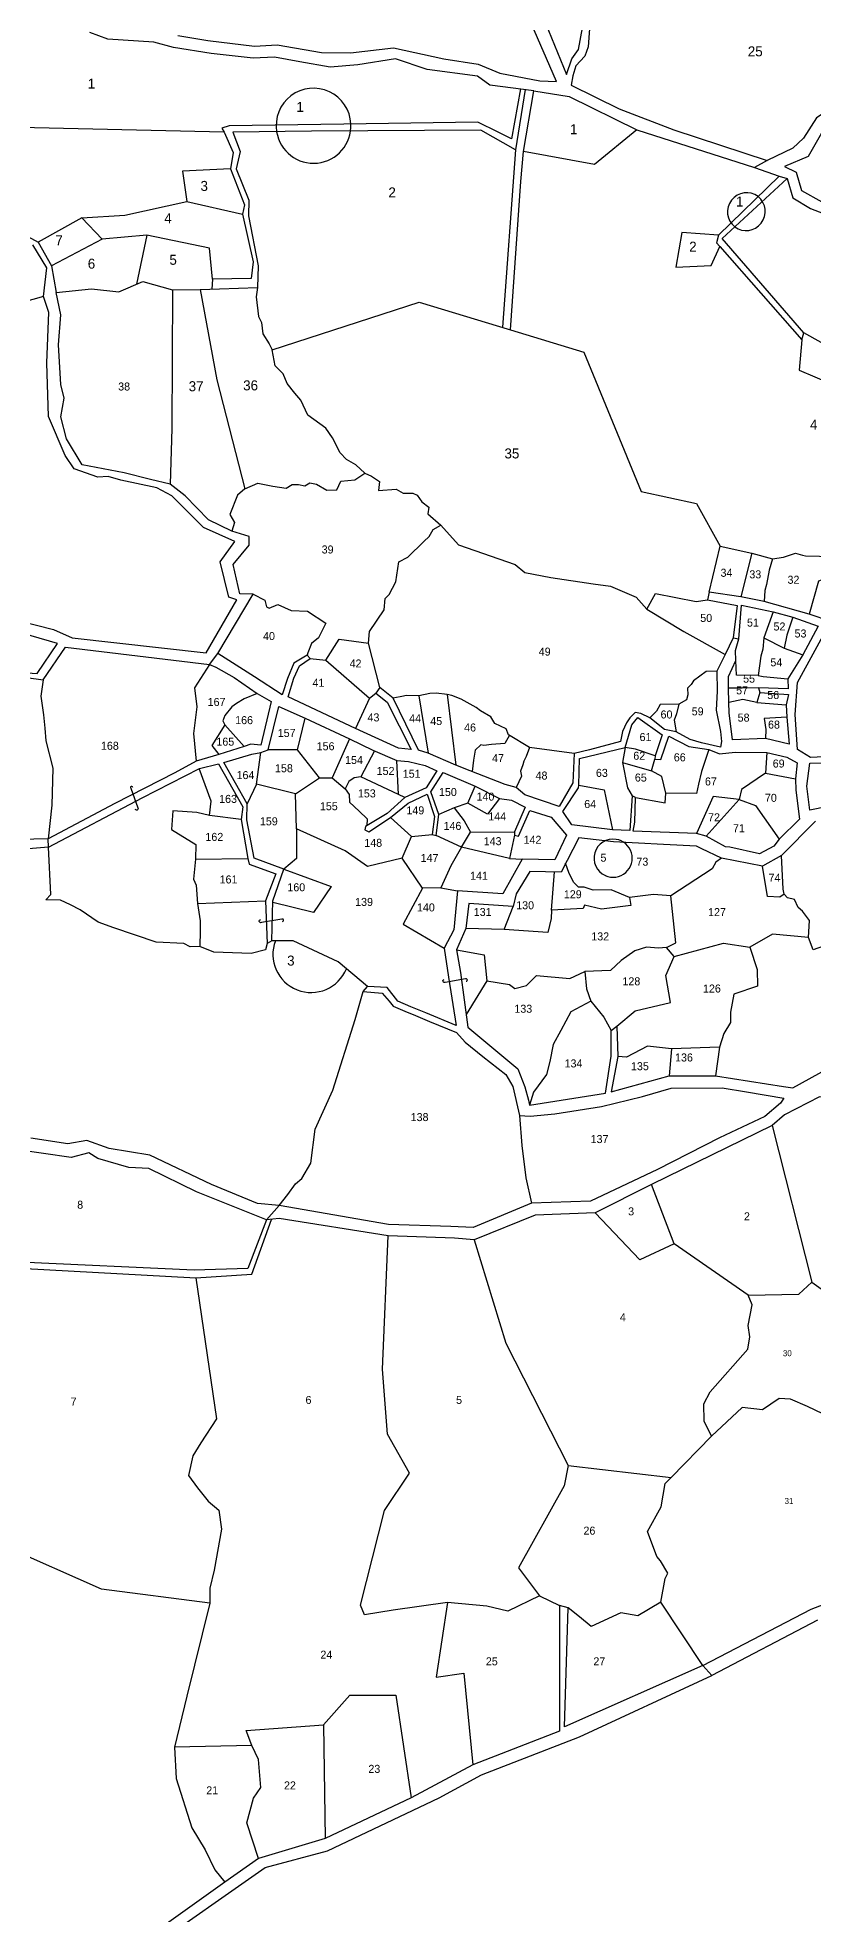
# Model space of a CAD drawing. Extents: x 149058 to 155632, y 177514 to 180719.
# Drawn here: x 152835 to 153223, y 178077 to 179015 of the extents above; entities that cross this region are included whole.
import ezdxf

# ---------------------------------------------------------------- set-up
doc = ezdxf.new("R2010")
doc.units = 0
doc.header["$MEASUREMENT"] = 0
for name, color, linetype in [('BORDER-B', 3, 'CONTINUOUS'), ('LINK', 4, 'CONTINUOUS'), ('NO', 1, 'CONTINUOUS'), ('PARCEL', 6, 'CONTINUOUS'), ('ROAD', 2, 'CONTINUOUS')]:
    doc.layers.add(name, color=color, linetype=linetype)

msp = doc.modelspace()

# ---------------------------------------------------------------- linework, layer by layer
at = {"layer": 'BORDER-B'}
for points in [[(153261.28, 179033.49), (153260.45, 178988.99), (153256.7, 178988.15), (153250.46, 178988.15), (153236.32, 178982.75), (153224.67, 178975.26), (153218.29, 178965.07), (153212.88, 178960.08), (153199.98, 178953.84), (153193.63, 178950.44)], [(153261.28, 179033.49), (153260.45, 178988.99), (153256.7, 178988.15), (153250.46, 178988.15), (153236.32, 178982.75), (153224.67, 178975.26), (153218.29, 178965.07), (153212.88, 178960.08), (153199.98, 178953.84), (153193.63, 178950.44)], [(153083.29, 178988.79), (153061.23, 178991.54), (153055.21, 178996.06), (153029.97, 178999.45), (153014.15, 179004.72), (152995.32, 179001.71), (152981.38, 179000.58), (152966.31, 179003.22), (152953.51, 179005.48), (152942.96, 179005.1), (152921.87, 179007.36), (152903.03, 179010.37), (152893.24, 179013.01), (152870.26, 179014.51), (152861.22, 179017.9)], [(153083.29, 178988.79), (153061.23, 178991.54), (153055.21, 178996.06), (153029.97, 178999.45), (153014.15, 179004.72), (152995.32, 179001.71), (152981.38, 179000.58), (152966.31, 179003.22), (152953.51, 179005.48), (152942.96, 179005.1), (152921.87, 179007.36), (152903.03, 179010.37), (152893.24, 179013.01), (152870.26, 179014.51), (152861.22, 179017.9)], [(152829.51, 178695.4), (152837.86, 178694.26), (152849.07, 178710.58), (152921.05, 178701.85), (152925.3, 178707.4), (152942.96, 178737.02), (152936.31, 178737.21), (152932.89, 178751.82), (152940.87, 178761.51), (152940.87, 178765.87), (152932.32, 178768.53), (152920.55, 178774.22), (152908.96, 178786.18), (152901.37, 178792.07), (152891.49, 178794.35), (152878.39, 178797.76), (152857.31, 178801.75), (152849.52, 178814.66), (152846.67, 178825.67), (152848.38, 178835.1), (152846.67, 178841.93), (152845.53, 178861.68), (152846.67, 178876.67), (152844.39, 178887.88), (152862.05, 178889.77), (152875.73, 178888.26), (152887.69, 178893.38), (152902.51, 178889.2), (152916.37, 178889.39), (152926.06, 178889.77), (152945.05, 178890.34), (152944.48, 178885.79), (152945.62, 178875.92), (152947.14, 178872.88), (152947.71, 178867.18), (152950.94, 178862.25), (152952.45, 178859.21), (153025.95, 178883.13), (153071.67, 178869.29), (153076.8, 178943.33), (153078.16, 178958.41), (153083.29, 178988.79), (153100.95, 178985.94), (153134.76, 178969.23), (153193.63, 178950.44), (153205.98, 178946.07), (153209.97, 178944.94), (153212.82, 178935.25), (153221.74, 178929.94), (153232.57, 178925.76)], [(152829.51, 178695.4), (152837.86, 178694.26), (152849.07, 178710.58), (152921.05, 178701.85), (152925.3, 178707.4), (152942.96, 178737.02), (152936.31, 178737.21), (152932.89, 178751.82), (152940.87, 178761.51), (152940.87, 178765.87), (152932.32, 178768.53), (152920.55, 178774.22), (152908.96, 178786.18), (152901.37, 178792.07), (152891.49, 178794.35), (152878.39, 178797.76), (152857.31, 178801.75), (152849.52, 178814.66), (152846.67, 178825.67), (152848.38, 178835.1), (152846.67, 178841.93), (152845.53, 178861.68), (152846.67, 178876.67), (152844.39, 178887.88), (152862.05, 178889.77), (152875.73, 178888.26), (152887.69, 178893.38), (152902.51, 178889.2), (152916.37, 178889.39), (152926.06, 178889.77), (152945.05, 178890.34), (152944.48, 178885.79), (152945.62, 178875.92), (152947.14, 178872.88), (152947.71, 178867.18), (152950.94, 178862.25), (152952.45, 178859.21), (153025.95, 178883.13), (153071.67, 178869.29), (153076.8, 178943.33), (153078.16, 178958.41), (153083.29, 178988.79)], [(153078.9, 178989.34), (153074.11, 178959.16), (153067.69, 178870.5)], [(153083.29, 178988.79), (153100.95, 178985.94), (153134.76, 178969.23), (153193.63, 178950.44)], [(153193.63, 178950.44), (153205.98, 178946.07), (153209.97, 178944.94), (153212.82, 178935.25), (153221.74, 178929.94), (153232.57, 178925.76), (153245.67, 178913.99), (153253.6, 178906.11), (153263.48, 178897.95), (153279.05, 178887.7), (153285.32, 178883.33), (153294.81, 178876.12), (153304.5, 178868.34), (153317.6, 178861.5), (153338.3, 178853.53), (153347.23, 178852.58), (153351.91, 178848.85)], [(153226.25, 178485.67), (153208.7, 178476.78), (153202.45, 178471.5), (153142.11, 178441.94), (153113.99, 178427.76), (153083.94, 178426.56), (153053.4, 178414.31), (153043.55, 178415.03), (153010.46, 178416.28), (152955.89, 178424.93), (152949.64, 178424.21), (152955.89, 178431.41), (152960.22, 178436.94), (152964.07, 178442.23), (152967.19, 178444.87), (152971.76, 178452.56), (152973.92, 178469.62), (152982.82, 178489.09), (152993.88, 178524.41), (152997.96, 178538.35), (153000.13, 178540.99), (152985.46, 178553.25), (152962.86, 178563.82), (152952.29, 178563.82), (152949.88, 178562.38), (152949.16, 178559.25), (152941.95, 178557.33), (152923.2, 178558.05), (152916.23, 178560.94), (152911.42, 178560.7), (152908.29, 178562.38), (152894.35, 178563.1), (152873.19, 178570.31), (152865.36, 178573.02), (152856.43, 178579.28), (152851.49, 178581.75), (152846.56, 178584.03), (152839.15, 178584.22), (152841.62, 178586.88), (152840.48, 178610.61), (152840.29, 178614.78), (152818.64, 178614.21)], [(152949.64, 178424.21), (152955.89, 178431.41), (152960.22, 178436.94), (152964.07, 178442.23), (152967.19, 178444.87), (152971.76, 178452.56), (152973.92, 178469.62), (152982.82, 178489.09), (152993.88, 178524.41), (152997.96, 178538.35), (153000.13, 178540.99), (152985.46, 178553.25), (152962.86, 178563.82), (152952.29, 178563.82), (152949.88, 178562.38), (152949.16, 178559.25), (152941.95, 178557.33), (152923.2, 178558.05), (152916.23, 178560.94), (152911.42, 178560.7), (152908.29, 178562.38), (152894.35, 178563.1), (152873.19, 178570.31), (152865.36, 178573.02), (152856.43, 178579.28), (152851.49, 178581.75), (152846.56, 178584.03), (152839.15, 178584.22), (152841.62, 178586.88), (152840.48, 178610.61), (152840.29, 178614.78), (152818.64, 178614.21)], [(153283.12, 178479.82), (153272.17, 178482.79), (153226.25, 178485.67), (153208.7, 178476.78), (153202.45, 178471.5), (153142.11, 178441.94), (153113.99, 178427.76), (153083.94, 178426.56), (153053.4, 178414.31), (153043.55, 178415.03), (153010.46, 178416.28), (152955.89, 178424.93), (152949.64, 178424.21)], [(152949.64, 178424.21), (152914.57, 178438.29), (152890.72, 178449.93), (152880.73, 178450.49), (152865.2, 178454.92), (152860.76, 178457.69), (152851.88, 178455.48), (152824.15, 178459.36)], [(152949.64, 178424.21), (152914.57, 178438.29), (152890.72, 178449.93), (152880.73, 178450.49), (152865.2, 178454.92), (152860.76, 178457.69), (152851.88, 178455.48), (152824.15, 178459.36)], [(153225.25, 178224.09), (153172.39, 178196.52), (153167.79, 178201.37), (153146.85, 178233.02), (153148.98, 178244.9), (153150.32, 178247.58), (153146.68, 178253.71), (153144.77, 178256), (153140.17, 178268.45), (153147.07, 178280.7), (153148.98, 178292.38), (153152.05, 178295.44), (153172.16, 178316.12), (153168.52, 178323.58), (153168.32, 178332.2), (153171.58, 178338.32), (153190.35, 178359.57), (153191.31, 178365.7), (153190.59, 178371.39), (153192.5, 178381.73), (153190.59, 178386.51), (153215.87, 178387.09), (153222.38, 178393.02), (153232.15, 178386.13)], [(153225.25, 178224.09), (153172.39, 178196.52), (153167.79, 178201.37), (153146.85, 178233.02), (153148.98, 178244.9), (153150.32, 178247.58), (153146.68, 178253.71), (153144.77, 178256), (153140.17, 178268.45), (153147.07, 178280.7), (153148.98, 178292.38), (153152.05, 178295.44), (153172.16, 178316.12), (153168.52, 178323.58), (153168.32, 178332.2), (153171.58, 178338.32), (153190.35, 178359.57), (153191.31, 178365.7), (153190.59, 178371.39), (153192.5, 178381.73), (153190.59, 178386.51), (153215.87, 178387.09), (153222.38, 178393.02), (153232.15, 178386.13)]]:
    msp.add_lwpolyline(points, dxfattribs=at)
at = {"layer": 'LINK'}
for points in [[(152882.68, 178640.45, 1.342642), (152881.65, 178640.01), (152885.22, 178630.22, -1.061836), (152883.87, 178629.47)], [(152957.52, 178573.48, 1.342642), (152957.28, 178574.58), (152947, 178572.87, -1.061836), (152946.51, 178574.34)], [(153049.44, 178543.56, 1.342642), (153049.19, 178544.67), (153038.91, 178542.95, -1.061836), (153038.42, 178544.42)]]:
    msp.add_lwpolyline(points, format="xyb", dxfattribs=at)
at = {"layer": 'PARCEL'}
for points in [[(152928.35, 178967.96), (152789.48, 178971.28), (152773.77, 178965.32), (152756.99, 178962.08), (152728.14, 178962.57), (152725.57, 178944.75), (152728.28, 178918.77), (152803.56, 178899.82), (152808.57, 178924.3)], [(153134.76, 178969.23), (153113.64, 178951.95), (153078.16, 178958.41)], [(152931.54, 178949.69), (152907.55, 178948.54), (152909.71, 178933.38), (152937.63, 178927.07)], [(152889.67, 178916.6), (152867.38, 178914.58), (152857.14, 178925.2), (152878.66, 178926.5), (152909.71, 178933.38)], [(152857.14, 178925.2), (152835.4, 178913.04)], [(152867.38, 178914.58), (152842.11, 178901.24)], [(152922.54, 178894.6), (152921.08, 178910.11), (152889.67, 178916.6), (152884.5, 178892.01)], [(153175.73, 178916.51), (153157.29, 178917.9), (153154.29, 178900.49), (153172, 178901.39), (153176.28, 178910.86)], [(152838.08, 178885.95), (152808.14, 178877.52), (152803.56, 178899.82)], [(152902.51, 178889.2), (152902.27, 178819.83), (152901.37, 178792.07)], [(152916.37, 178889.39), (152924.76, 178844.17), (152938.66, 178789.67), (152935.13, 178786.58), (152931.16, 178776.87), (152933.59, 178772.9), (152932.32, 178768.53)], [(153071.67, 178869.29), (153108.34, 178858.07), (153137.04, 178788.35), (153164.63, 178782.39), (153176.55, 178761.02)], [(153217.42, 178864.21), (153216.07, 178849.03), (153231.74, 178842.41), (153244.32, 178853.22), (153218.39, 178867.66)], [(152938.66, 178789.67), (152945.29, 178792.54), (152952.79, 178790.99), (152959.41, 178790.11), (152962.5, 178791.87), (152965.59, 178791.87), (152968.69, 178791.21), (152971.33, 178792.76), (152974.65, 178792.09), (152979.72, 178789.01), (152984.8, 178789.23), (152986.79, 178793.64), (152993.85, 178794.3), (152998.71, 178797.61), (152994.29, 178801.8), (152989.66, 178804.45), (152986.35, 178807.76), (152982.59, 178815.26), (152979.28, 178820.12), (152970.23, 178826.52), (152966.7, 178834.02), (152963.83, 178837.55), (152959.86, 178842.4), (152957.87, 178847.26), (152953.89, 178851.23), (152952.45, 178859.21)], [(152998.71, 178797.61), (153002.08, 178796.02), (153006.05, 178793.37), (153005.61, 178788.96), (153014.44, 178789.62), (153017.97, 178787.63), (153022.83, 178787.63), (153025.03, 178786.53), (153027.24, 178783.22), (153030.77, 178780.57), (153030.33, 178777.26), (153036.77, 178771.54)], [(153006.24, 178690.32), (153000.66, 178712.57), (153001.04, 178718.41), (153008.46, 178729.17), (153008.92, 178734.92), (153010.96, 178736.96), (153014.23, 178743.25), (153015.71, 178753.17), (153020.35, 178755.49), (153028.33, 178763.47), (153031.02, 178765.97), (153032.88, 178769.4), (153036.77, 178771.54), (153045.68, 178761.7), (153073.95, 178751.86), (153078.86, 178747.97), (153091.85, 178745.46), (153113.01, 178742.31), (153121.58, 178741.09), (153134.47, 178735.62), (153139.76, 178729.5), (153144.12, 178737.47), (153164.49, 178733.47), (153170.12, 178734.28)], [(153171.03, 178738.1), (153176.55, 178761.02), (153192.33, 178757.49), (153186.88, 178735.73)], [(153192.33, 178757.49), (153202.72, 178754.8), (153201.05, 178749.05), (153199.75, 178741.82), (153198.82, 178738.94), (153198.53, 178733.37)], [(153202.72, 178754.8), (153208.19, 178755.64), (153214.13, 178757.58), (153217.75, 178756.56), (153219.26, 178756.2), (153226.22, 178756.01), (153235.69, 178755.83), (153240.51, 178753.04), (153243.31, 178750.63), (153225.78, 178743.48), (153221.12, 178726.99)], [(152942.96, 178737.02), (152948.76, 178734.14), (152949.61, 178730.76), (152950.88, 178730.02), (152955.22, 178731.82), (152961.99, 178728.85), (152970.14, 178728.64), (152979.24, 178722.51), (152975.54, 178715.21), (152972.15, 178712.35), (152970.25, 178707.69), (152969.99, 178706.52)], [(153139.76, 178729.5), (153158.36, 178718.37), (153179.04, 178706.97)], [(153203.09, 178728.27), (153198.35, 178715.2), (153208.5, 178710.12), (153217.84, 178706.79)], [(153212.92, 178725.54), (153209.93, 178716.63), (153208.5, 178710.12)], [(152971.45, 178704.88), (152979.24, 178703.99), (152985.91, 178714.57), (153000.66, 178712.57)], [(153198.35, 178715.2), (153197.87, 178709.49), (153196.92, 178706), (153195.49, 178696.48), (153184.7, 178696.64), (153184.33, 178703.87)], [(152921.05, 178701.85), (152913.53, 178690.18), (152914.65, 178680.75), (152913.08, 178667.39), (152914.44, 178653.54)], [(152979.24, 178703.99), (153001.15, 178685.05), (153004.23, 178687.59)], [(153174.86, 178698.59), (153169.46, 178698.39), (153163.12, 178693.78), (153162.01, 178691.88), (153160.26, 178690.14), (153160.42, 178686.81), (153159.62, 178684.27), (153155.82, 178682.05), (153146.45, 178681.89), (153144.71, 178678.56), (153141.34, 178675.29)], [(152837.86, 178694.26), (152836.72, 178686.04), (152838.03, 178676.69), (152838.69, 178670.11), (152839.22, 178663.8), (152842.64, 178650.11), (152842.24, 178631.56), (152840.29, 178614.78)], [(152944.86, 178687.4), (152938.33, 178684.68), (152934.52, 178682.32), (152932.16, 178680.75), (152928.68, 178676.38), (152927.78, 178673.69), (152928.68, 178671.78), (152938.48, 178660.82)], [(153039.97, 178686.82), (153034.46, 178687.57), (153031.22, 178687.48), (153025.84, 178686.27), (153019.53, 178686.37), (153018.13, 178686), (153012.98, 178685.04)], [(153195.62, 178690.22), (153187.56, 178690.14), (153180.68, 178690.04)], [(153196.35, 178687.85), (153194.86, 178682.84), (153187.87, 178684.43), (153180.87, 178682.94)], [(153195.49, 178696.48), (153198.03, 178695.85), (153210.37, 178694.77)], [(153001.15, 178685.05), (152994.03, 178669.93)], [(153025.84, 178686.27), (153030.46, 178657.55)], [(153103.46, 178657.45), (153081.08, 178660.48), (153070.59, 178666.79), (153069.39, 178669.66), (153063.82, 178672.44), (153061.78, 178675.69), (153056.68, 178678.75), (153054.54, 178680.33), (153046.93, 178684.59), (153042.29, 178686.36), (153039.97, 178686.82), (153044.3, 178651.54)], [(153155.82, 178682.05), (153154.71, 178677.29), (153153.59, 178674.11), (153154.46, 178668.19)], [(153194.86, 178682.84), (153209.46, 178681.66)], [(152928.68, 178671.78), (152922.28, 178661.46), (152925.73, 178656.82)], [(152976.03, 178645.27), (152965.1, 178659.21), (152968.99, 178675.15)], [(153209.82, 178675.65), (153198.51, 178674.91), (153199.3, 178669.36), (153199.26, 178664.91)], [(152965.1, 178659.21), (152950.42, 178659.31)], [(152991.03, 178664.77), (152982.48, 178645.19)], [(153071.08, 178666.49), (153068.74, 178662.34), (153062.06, 178661.87), (153058.35, 178661.41), (153056.77, 178661.78), (153053.89, 178659), (153053.15, 178654.08), (153052.41, 178648.41)], [(153081.08, 178660.48), (153079.41, 178655.94), (153078.39, 178653.62), (153077.83, 178651.67), (153076.62, 178648.61), (153077.18, 178646.11), (153074.54, 178640.43)], [(153144.03, 178656.18), (153134.23, 178659.62), (153129.04, 178660.35), (153127.64, 178652.94), (153142.11, 178648.77)], [(153170.8, 178659.41), (153167.26, 178648.39), (153165.68, 178642.09), (153164.66, 178637.36), (153149.35, 178637.54), (153147.31, 178645.98), (153142.11, 178648.77), (153143.88, 178654.63)], [(152936.94, 178624.36), (152921.05, 178626.34), (152921.83, 178633.49), (152915.94, 178649.82)], [(152964.08, 178637.25), (152944.5, 178642), (152946.77, 178657.85)], [(153003.61, 178658.73), (152996.79, 178645.74)], [(153015.58, 178636.94), (153014.83, 178653.84)], [(153127.64, 178652.94), (153130.14, 178640.23), (153132.44, 178636.28)], [(153199.85, 178657.86), (153199.27, 178647.56), (153214.28, 178644.71)], [(152944.5, 178642), (152939.85, 178632.18)], [(152964.64, 178619.7), (152964.08, 178637.25), (152976.03, 178645.27), (152982.48, 178645.19), (152988.93, 178639.77), (152990.97, 178636.94), (152991.05, 178633.09), (152995.92, 178628.61), (153000.01, 178624.68), (152999.85, 178621.31)], [(153018.83, 178635.45), (153015.58, 178636.94), (152996.79, 178645.74), (152993.49, 178645.27), (152990.73, 178643.46), (152988.93, 178639.77)], [(153066.19, 178634.9), (153060.06, 178627.1), (153050.31, 178632.53), (153053.98, 178641.09)], [(153105.86, 178641.53), (153118.52, 178639.31), (153122.62, 178619.21)], [(153199.27, 178647.56), (153187.21, 178639.4), (153186.09, 178634.39), (153194.26, 178631.33), (153206.06, 178614.49)], [(153050.31, 178632.53), (153043.47, 178630.17), (153035.77, 178626.89)], [(153134.24, 178635.34), (153148.98, 178632.81), (153149.35, 178637.54)], [(153186.09, 178634.39), (153173.01, 178635.87), (153164.61, 178617.42)], [(153186.09, 178634.39), (153169.51, 178616.03)], [(152921.05, 178626.34), (152914.72, 178627.95), (152902.77, 178628.66), (152902.14, 178619.39), (152914.17, 178611.92), (152914.01, 178604.61), (152912.99, 178594.55), (152914.41, 178591.64), (152915.12, 178582.49), (152916.46, 178573.69), (152916.46, 178568.66), (152916.23, 178560.94)], [(153011.55, 178625.44), (153022.16, 178615.86)], [(153043.47, 178630.17), (153048.5, 178623.72), (153051.65, 178618.07)], [(153017.37, 178605.02), (153000.04, 178600.9), (152988.88, 178608.75), (152964.64, 178619.7), (152964.56, 178604.85), (152958.25, 178599.6)], [(153036.71, 178590.32), (153027.59, 178590.09), (153017.37, 178605.02), (153022.16, 178615.86), (153032.49, 178616.88)], [(153047.16, 178610.52), (153034.5, 178616.34)], [(153071.07, 178604.86), (153047.16, 178610.52), (153051.65, 178618.07), (153073.65, 178618.16)], [(153073.65, 178616.52), (153071.07, 178604.86), (153077.48, 178604.5)], [(152914.01, 178604.61), (152940.22, 178604.88)], [(153047.16, 178610.52), (153041.74, 178601.17), (153036.71, 178590.32), (153045.06, 178588.66)], [(153177.22, 178605.08), (153174.41, 178603.08), (153172.51, 178599.69), (153151.83, 178586.3)], [(153261.87, 178558.05), (153253.8, 178562.28), (153253.01, 178563.57), (153240.89, 178565.65), (153223.02, 178559.2), (153220.74, 178565.36), (153221.19, 178573.84), (153217.71, 178578.51), (153215.53, 178580.4), (153213.74, 178584.36), (153210.17, 178585.26), (153208.58, 178587.14), (153208.08, 178589.62), (153207.12, 178606.34)], [(152958.25, 178599.6), (152981.86, 178590.94), (152973.13, 178577.89), (152952.76, 178582.84)], [(153153.59, 178555.89), (153149.65, 178560.39), (153154.41, 178562.68), (153151.83, 178586.3), (153143.19, 178586.89), (153131.18, 178585.4), (153131.78, 178581.43), (153117.18, 178579.65), (153108.71, 178581.65), (153107.91, 178579.86), (153092.13, 178579.07), (153093.64, 178598.18)], [(153131.18, 178585.4), (153122.02, 178589.2), (153113.03, 178589.13), (153108.53, 178590.62), (153105.62, 178590.62), (153103.33, 178592.83), (153100.96, 178597.48), (153099.21, 178602.51)], [(153208.58, 178587.14), (153206.39, 178585.65), (153200.24, 178585.85), (153197.62, 178600.99)], [(153027.59, 178590.09), (153017.89, 178572.05), (153038.5, 178560.08)], [(152915.12, 178582.49), (152949.14, 178583.76)], [(153092.13, 178579.07), (153092.03, 178574.9), (153090.34, 178567.95), (153068.4, 178569.44), (153072.91, 178580.99)], [(153068.4, 178569.44), (153049.23, 178569.91)], [(153220.74, 178565.36), (153202.62, 178567), (153191.3, 178560.65), (153195.03, 178549.47), (153195.13, 178541.14), (153183.31, 178537.07), (153181.72, 178528.13), (153181.62, 178522.97), (153178.35, 178517.42), (153176.26, 178510.57), (153152.14, 178509.68), (153140.22, 178511.16), (153129.66, 178505.58), (153125.25, 178505.95)], [(153044.62, 178559.26), (153058.54, 178556.74), (153059.73, 178543.74), (153049.4, 178526.9)], [(153149.65, 178560.39), (153145.73, 178560.1), (153139.64, 178560.5), (153133.9, 178558.72), (153127.06, 178553.9), (153121.66, 178548.96), (153108.87, 178548.4)], [(153124.84, 178521.01), (153133.93, 178528.7), (153151.61, 178532.87), (153149.42, 178546.46), (153153.59, 178555.89), (153178.14, 178562.58), (153191.3, 178560.65)], [(153059.73, 178543.74), (153071.14, 178541.95), (153073.73, 178539.87), (153079.58, 178541.46), (153084.65, 178546.42), (153101.33, 178544.93), (153108.87, 178548.4), (153109.67, 178539.77), (153111.85, 178533.52), (153118.32, 178525.62), (153121.97, 178518.86)], [(153111.85, 178533.52), (153101.74, 178528.2), (153096.87, 178518.97), (153093, 178511.92), (153091.31, 178503.48), (153089.62, 178496.84), (153083.07, 178488.1), (153081.17, 178481.61)], [(153152.14, 178509.68), (153151.07, 178496.32)], [(153176.26, 178510.57), (153174.13, 178496.32)], [(153076.07, 178476.38), (153077.27, 178461.49), (153079.28, 178445.31), (153082.13, 178432.61)], [(153202.45, 178471.5), (153222.38, 178393.02)], [(153190.59, 178386.51), (153153.57, 178412.32), (153142.11, 178441.94)], [(153153.57, 178412.32), (153136.35, 178404.19), (153113.99, 178427.76)], [(153086.11, 178236.32), (153070.32, 178228.67), (153059.79, 178231.06), (153040.18, 178232.98), (153012.9, 178229.15), (152998.55, 178226.76), (152996.64, 178231.54), (153008.6, 178278.89), (153021.04, 178297.54), (153010.03, 178317.15), (153007.64, 178349.67), (153010.46, 178416.28)], [(153053.4, 178414.31), (153069.36, 178362.59), (153100.46, 178301.37), (153098.55, 178291.32), (153075.58, 178250.19), (153086.11, 178236.32), (153096.19, 178231.38)], [(152921.29, 178232.62), (152866.98, 178239.62), (152818.83, 178261), (152820.48, 178281.16), (152813.67, 178400.69)], [(152914.27, 178395.19), (152924.58, 178324.76), (152916.76, 178312.83), (152912.65, 178306.25), (152910.59, 178296.38), (152915.12, 178290.21), (152920.47, 178283.63), (152925.82, 178279.1), (152927.05, 178269.64), (152923.35, 178249.08), (152921.29, 178240.03), (152921.29, 178232.62), (152909.77, 178186.15), (152903.6, 178160.65), (152904.42, 178145.02), (152912.24, 178120.34), (152918.82, 178109.23), (152923.76, 178099.36), (152928.76, 178093.05)], [(153237.27, 178336.6), (153235.48, 178323.66), (153220.14, 178330.99), (153211.65, 178334.59), (153206.08, 178334.93), (153197.73, 178329.3), (153187.55, 178330.45), (153172.16, 178316.12)], [(153100.46, 178301.37), (153152.05, 178295.44)], [(153040.18, 178232.98), (153034.43, 178195.67), (153048.31, 178197.59), (153052.81, 178151.82)], [(153146.85, 178233.02), (153135.39, 178226.28), (153126.78, 178227.72), (153111.95, 178221.02), (153106.2, 178225.8), (153100.49, 178230.31)], [(152945.61, 178104.88), (152939.81, 178122.81), (152943.1, 178135.15), (152946.8, 178140.49), (152945.57, 178154.48), (152942.28, 178161.47), (152939.4, 178168.87), (152978.07, 178171.75), (152991.24, 178186.56), (153014.28, 178186.56), (153021.97, 178135.34)], [(152978.07, 178171.75), (152978.95, 178114.91)], [(152942.28, 178161.47), (152903.6, 178160.65)]]:
    msp.add_lwpolyline(points, dxfattribs=at)
for centre, radius, start, end in [((152973.1, 178971.34), 18.7, 2.52861, 189.41713), ((152973.12, 178971.18), 18.69, 188.9304, 3.01533), ((153189.72, 178928.24), 9.53, 52.77199, 231.97978), ((153189.54, 178928.38), 9.53, 233.38571, 51.36606), ((153122.91, 178605.09), 9.51, 80.74343, 246.23458), ((153123.03, 178605.06), 9.53, 245.46461, 81.5134), ((152971.87, 178557.01), 19.1, 159.12406, 337.87397)]:
    msp.add_arc(centre, radius, start, end, dxfattribs=at)
at = {"layer": 'ROAD'}
for points in [[(153113.55, 179051.93), (153110.41, 179010.77), (153108.85, 179006.07), (153104.37, 179001.14), (153102.8, 178996.22), (153101.91, 178991.52), (153126.08, 178979.66), (153153.39, 178969.15), (153199.98, 178953.84)], [(153087.58, 179026.2), (153099.67, 178996.89), (153102.36, 179004.72), (153105.71, 179009.42), (153107.73, 179020.16)], [(153268.63, 179031.39), (153266.58, 178985.09), (153260.84, 178983.04), (153257.15, 178980.99), (153251, 178980.99), (153238.71, 178975.66), (153227.23, 178967.46), (153220.5, 178955.87), (153208.69, 178950.95), (153214.59, 178948), (153217.22, 178938.82), (153227.39, 178933.25), (153236.57, 178931.94), (153248.05, 178920.13), (153264.78, 178903.74), (153275.93, 178896.53), (153288.72, 178888.99), (153301.51, 178878.17), (153317.91, 178868.01), (153328.73, 178863.09), (153338.9, 178859.48), (153345.46, 178857.84), (153349.43, 178858.31)], [(152905.3, 179016.44), (152920.27, 179013.93), (152943.55, 179011.02), (152954.97, 179011.69), (152977.13, 179007.89), (152991.68, 179007.66), (153013.17, 179010.13), (153038.24, 179004.76), (153055.47, 179002.07), (153066.22, 178997.6), (153086.36, 178993.79), (153094.65, 178993.34), (153081.89, 179022.88)], [(153076.58, 178989.63), (153072.1, 178964.78), (153065.55, 178967.98), (153055.33, 178972.97), (152988.22, 178972.12), (152930.85, 178971.15), (152927.19, 178969.99), (152928.35, 178967.96), (152932.99, 178957.81), (152931.54, 178949.69), (152938.5, 178931.71), (152937.63, 178927.07), (152942.85, 178903.29), (152941.98, 178894.89), (152922.54, 178894.6), (152922.3, 178889.63)], [(153074.11, 178959.16), (153056.86, 178969.12), (152972.15, 178968.54), (152932.7, 178967.96), (152936.47, 178958.39), (152934.44, 178949.69), (152940.82, 178934.03), (152940.53, 178926.2), (152945.46, 178901.27), (152945.05, 178890.34)], [(153205.98, 178946.07), (153175.73, 178916.51), (153175.73, 178916.51), (153174.76, 178912.79), (153176.28, 178910.86), (153217.42, 178864.21), (153218.39, 178867.66), (153177.52, 178914.86), (153209.97, 178944.94)], [(152809.37, 178927.25), (152835.4, 178913.04), (152842.11, 178901.24), (152844.39, 178887.88)], [(152817.47, 178725.89), (152842.96, 178719.45), (152852.35, 178715.16), (152919.44, 178707.65), (152934.73, 178734.2), (152930.71, 178735.54), (152926.41, 178753.24), (152933.66, 178763.44), (152918.09, 178770.41), (152912.73, 178775.77), (152902.26, 178786.23), (152894.75, 178790.26), (152876.77, 178794.01), (152870.33, 178795.89), (152865.23, 178795.62), (152853.43, 178799.64), (152848.87, 178806.35), (152840.5, 178825.87), (152839.69, 178852.69), (152840.77, 178877.9), (152838.08, 178885.95), (152839.69, 178900.16), (152832.72, 178911.7)], [(152802.9, 178703.61), (152804.89, 178707.54), (152813.22, 178705.13), (152825.05, 178698.12), (152834.91, 178697.46), (152844.99, 178712.35), (152809.27, 178722.65), (152789.11, 178732.5), (152775.75, 178742.36), (152766.33, 178752.65), (152727.98, 178767.11), (152673.25, 178788.69), (152599.85, 178815.41), (152575.74, 178825.92), (152520.75, 178833.81), (152426.1, 178847.23), (152376.8, 178855.11), (152280.39, 178845.91), (152198.01, 178838.25), (152176.76, 178836.06), (152169.53, 178840.22), (152158.35, 178853.58), (152128.33, 178876.36), (152041.13, 178889.5)], [(153231.62, 178655.91), (153221.79, 178655.36), (153215.23, 178659.36), (153213.96, 178676.84), (153215.23, 178692.86), (153231.81, 178723.45), (153221.12, 178726.99), (153198.53, 178733.37), (153186.88, 178735.73), (153171.03, 178738.1), (153170.12, 178734.28), (153185.05, 178731.36), (153183.05, 178715.16), (153185.78, 178714.8), (153187.24, 178731.54), (153203.09, 178728.27), (153212.92, 178725.54), (153225.49, 178720.99), (153217.84, 178706.79), (153210.37, 178694.77), (153210.55, 178689.67), (153195.62, 178690.22), (153196.35, 178687.85), (153210.74, 178686.94), (153209.46, 178681.66), (153209.82, 178675.65), (153211.1, 178662), (153199.26, 178664.91), (153182.69, 178664.18), (153181.05, 178677.66), (153180.87, 178682.94), (153180.68, 178690.04), (153180.68, 178695.86), (153184.33, 178703.87), (153184.14, 178708.97), (153185.78, 178714.8)], [(153183.05, 178715.16), (153179.04, 178706.97), (153174.86, 178698.59), (153175.04, 178688.58), (153174.49, 178679.11), (153176.68, 178668.37), (153177.22, 178663.46), (153176.68, 178660.54), (153167.21, 178662.73), (153161.56, 178664.37), (153154.46, 178668.19), (153148.63, 178669.46), (153141.34, 178675.29), (153136.79, 178677.47), (153134.06, 178677.84), (153131.33, 178675.29), (153129.69, 178672.74), (153127.68, 178668.37), (153126.59, 178663.46), (153111.11, 178659.27), (153103.46, 178657.45), (153102.77, 178642.8), (153096.03, 178630.97), (153078.73, 178636.79), (153074.54, 178640.43), (153068.89, 178641.89), (153051.41, 178648.81), (153044.3, 178651.54), (153030.46, 178657.55), (153025.54, 178659), (153012.98, 178685.04), (153006.24, 178690.32), (153004.23, 178687.59), (153009.88, 178683.03), (153021.9, 178659.37), (153015.53, 178660.1), (152994.03, 178669.93), (152960.34, 178685.76), (152963.25, 178695.05), (152966.17, 178701.24), (152971.45, 178704.88), (152969.99, 178706.52), (152963.25, 178702.51), (152960.16, 178694.87), (152957.43, 178686.68), (152943.58, 178695.78), (152925.3, 178707.4)], [(152921.05, 178701.85), (152924.28, 178700.51), (152933.38, 178695.41), (152944.86, 178687.4), (152951.96, 178683.4), (152946.68, 178661.55), (152941.76, 178662.1), (152938.48, 178660.82), (152925.73, 178656.82), (152914.44, 178653.54), (152903.7, 178647.72), (152873.74, 178632.37), (152840.29, 178614.78)], [(152952.29, 178563.82), (152952.78, 178583.76), (152958.25, 178599.6), (152943.49, 178605.06), (152939.67, 178624.17), (152939.85, 178632.18), (152928.19, 178652.94), (152942.22, 178657.13), (152946.77, 178657.85), (152950.42, 178659.31), (152955.7, 178680.97), (152968.99, 178675.15), (152991.03, 178664.77), (153002.69, 178659.13), (153014.83, 178653.84), (153020.65, 178653.47), (153029.03, 178651.47), (153034.86, 178648.74), (153029.4, 178640.18), (153018.83, 178635.45), (153009.91, 178627.44), (152999.16, 178620.89), (152998.8, 178619.25), (153000.8, 178618.16), (153011.55, 178625.44), (153020.47, 178632.54), (153029.94, 178637.09), (153033.59, 178625.98), (153032.49, 178616.88), (153034.5, 178616.34), (153035.77, 178626.89), (153031.76, 178638.18), (153037.96, 178647.83), (153053.98, 178641.09), (153066.19, 178634.9), (153072.2, 178633.99), (153078.94, 178630.54), (153073.65, 178618.16), (153073.65, 178616.52), (153075.66, 178616.15), (153081.3, 178628.9), (153092.05, 178625.62), (153099.7, 178616.52), (153093.87, 178604.32), (153077.48, 178604.5), (153067.83, 178587.21), (153045.06, 178588.66), (153043.24, 178569.18), (153038.5, 178560.08), (153040.69, 178545.52), (153044.38, 178521.35), (153029.27, 178527.72), (153021.8, 178530.81), (153015.24, 178533.54), (153009.96, 178540.46), (153000.13, 178540.99)], [(153214.28, 178644.71), (153214.36, 178639.07), (153216.13, 178624.55), (153206.06, 178614.49), (153203.36, 178611.09), (153196.17, 178607.23), (153181.41, 178610.55), (153179.17, 178610.7), (153169.51, 178616.03), (153164.61, 178617.42), (153133.01, 178618.5), (153133.86, 178623.06), (153134.24, 178635.34), (153132.44, 178636.28), (153131.36, 178618.83), (153122.62, 178619.21), (153102.3, 178621.68), (153097.75, 178628.33), (153105.63, 178640.22), (153105.86, 178641.53), (153106.09, 178654.82), (153129.04, 178660.35), (153132.29, 178671.78), (153135.3, 178675.41), (153147.43, 178666.76), (153144.03, 178656.18), (153143.88, 178654.63), (153146.81, 178654.32), (153150.91, 178666.06), (153160.8, 178660.89), (153170.8, 178659.41), (153176.21, 178657.24), (153184.01, 178658.02), (153199.85, 178657.86), (153209.85, 178655.62), (153215.02, 178652.76), (153214.28, 178644.71)], [(152840.48, 178610.61), (152887.4, 178635.28), (152915.99, 178649.84), (152925.65, 178652.21), (152937.67, 178630.73), (152936.94, 178624.36), (152940.22, 178604.88), (152940.94, 178602.14), (152954.24, 178597.23), (152949.14, 178583.76), (152949.88, 178562.38)], [(153271.76, 178652.97), (153273.39, 178642.7), (153254.53, 178637.83), (153239.39, 178632.74), (153221.39, 178629.03), (153219.84, 178641.15), (153221.31, 178652.51), (153232.28, 178652.66), (153236.84, 178651.12), (153252.91, 178651.66), (153270.3, 178653.74), (153271.76, 178652.97)], [(153224.25, 178623.57), (153207.12, 178606.34), (153197.62, 178600.99), (153177.22, 178605.08), (153167.39, 178609.8), (153164.62, 178611.13), (153148.12, 178611.84), (153123.11, 178613.18), (153105.76, 178615.22), (153096.95, 178598.11), (153081.27, 178598.42), (153074.55, 178587.24), (153072.91, 178580.99), (153050.78, 178582.43), (153049.23, 178569.91), (153044.62, 178559.26), (153046.57, 178547.89), (153050.25, 178520.6), (153075.25, 178499.7), (153078.74, 178490.79), (153080.58, 178484.03), (153081.17, 178481.61), (153119.08, 178487.55), (153121.95, 178506.1), (153121.97, 178518.86), (153124.84, 178521.01), (153125.25, 178505.95), (153122.07, 178488.23), (153151.07, 178496.32), (153174.13, 178496.32), (153208.21, 178490.99), (153212.92, 178490.27), (153245.2, 178508.09)], [(152840.48, 178610.61), (152816.57, 178608.63)], [(152997.96, 178538.35), (153007.41, 178537.55), (153010.87, 178533.54), (153012.87, 178531), (153018.7, 178528.63), (153024.17, 178526.44), (153031.09, 178523.35), (153044.56, 178517.89), (153048.94, 178513.15), (153057.86, 178505.87), (153069.33, 178496.95), (153072.79, 178490.94), (153076.07, 178476.38), (153081.54, 178476.01), (153093.74, 178477.29), (153117.24, 178480.93), (153137.63, 178485.85), (153152.02, 178490.03), (153177.52, 178490.22), (153189.72, 178488.21), (153208.34, 178485.05), (153206.71, 178482.5), (153198.87, 178475.94), (153176.11, 178465.2), (153145.14, 178449.36), (153111.63, 178433.52), (153082.13, 178432.61), (153052.98, 178420.42), (153041.87, 178420.96), (153010.63, 178421.99), (152955.89, 178431.41)], [(152955.89, 178431.41), (152945.13, 178432.44), (152922.1, 178441.99), (152891.19, 178456.59), (152870.96, 178459.96), (152859.73, 178463.89), (152850.17, 178462.21), (152831.63, 178465.01)], [(152949.64, 178424.21), (152940.2, 178399.9), (152913.48, 178399.12), (152826.24, 178403.05), (152814.06, 178403.05), (152753.15, 178397.16), (152675.34, 178389.69), (152567.28, 178329.2), (152571.99, 178326.84), (152678.1, 178387.34), (152755.12, 178393.62), (152813.67, 178400.69), (152914.27, 178395.19), (152942.17, 178397.16), (152952.08, 178424.49)], [(153167.79, 178201.37), (153222.09, 178229.55), (153296.64, 178258.22)], [(153167.79, 178201.37), (153098.7, 178170.82), (153100.49, 178230.31), (153096.19, 178231.38), (153096.19, 178168.67), (153052.81, 178151.82), (153021.97, 178135.34), (152978.95, 178114.91), (152945.61, 178104.88), (152928.76, 178093.05), (152887.88, 178064.02), (152778.23, 178030.49)], [(152779.32, 178024.69), (152889.39, 178058.73), (152948.84, 178100.52), (152980.03, 178108.77), (153035.96, 178135.29), (153057.11, 178146.75), (153106.23, 178165.75), (153172.39, 178196.52)]]:
    msp.add_lwpolyline(points, dxfattribs=at)

# ---------------------------------------------------------------- texts
at = {"layer": 'NO'}
for s, height, p in [('25', 5, (153190.35, 179005.95)), ('1', 5, (152860.18, 178989.84)), ('1', 5, (152964.54, 178978.18)), ('1', 5, (153101.42, 178967.02)), ('3', 5, (152916.57, 178938.66)), ('2', 5, (153010.57, 178935.42)), ('1', 5, (153184.44, 178930.86)), ('4', 5, (152898.42, 178922.47)), ('7', 5, (152843.97, 178911.46)), ('2', 5, (153161.03, 178908.31)), ('6', 5, (152860.18, 178899.8)), ('5', 5, (152901.02, 178901.74)), ('38', 4, (152875.39, 178838.88)), ('37', 5, (152910.66, 178838.53)), ('36', 5, (152937.91, 178838.95)), ('4', 5, (153221.49, 178819.38)), ('35', 5, (153068.63, 178804.92)), ('39', 4, (152977.18, 178757.4)), ('34', 4, (153176.7, 178745.76)), ('33', 4, (153191.12, 178744.98)), ('32', 4, (153210.21, 178742.26)), ('50', 4, (153166.57, 178723.18)), ('51', 4, (153189.95, 178720.85)), ('40', 4, (152947.86, 178714.13)), ('52', 4, (153203.2, 178718.9)), ('53', 4, (153213.72, 178715.4)), ('49', 4, (153085.76, 178706.35)), ('42', 4, (152991.15, 178700.4)), ('55', 4, (153188, 178692.82)), ('54', 4, (153201.64, 178700.99)), ('41', 4, (152972.6, 178690.79)), ('57', 4, (153184.5, 178686.98)), ('56', 4, (153200.08, 178684.64)), ('167', 4, (152920.14, 178681.17)), ('60', 4, (153146.7, 178674.91)), ('59', 4, (153162.29, 178676.47)), ('166', 4, (152933.91, 178672.07)), ('157', 4, (152955.21, 178665.67)), ('43', 4, (153000.11, 178673.45)), ('44', 4, (153020.96, 178672.99)), ('45', 4, (153031.49, 178671.62)), ('46', 4, (153048.44, 178668.41)), ('58', 4, (153185.27, 178673.35)), ('68', 4, (153200.47, 178669.85)), ('168', 4, (152866.77, 178659.26)), ('165', 4, (152924.52, 178661.32)), ('156', 4, (152974.68, 178659.03)), ('61', 4, (153136.19, 178663.62)), ('158', 4, (152953.84, 178648.04)), ('154', 4, (152988.89, 178652.16)), ('152', 4, (153004.69, 178646.67)), ('47', 4, (153062.42, 178653.08)), ('63', 4, (153114.37, 178645.71)), ('62', 4, (153133.07, 178654.27)), ('66', 4, (153153.33, 178653.5)), ('69', 4, (153202.81, 178650.38)), ('164', 4, (152934.6, 178644.61)), ('151', 4, (153017.75, 178645.29)), ('48', 4, (153084.18, 178644.38)), ('65', 4, (153133.85, 178643.37)), ('67', 4, (153168.91, 178641.43)), ('163', 4, (152925.89, 178632.7)), ('155', 4, (152976.29, 178629.04)), ('153', 4, (152995.3, 178635.45)), ('149', 4, (153019.58, 178626.98)), ('150', 4, (153035.84, 178636.14)), ('140', 4, (153054.65, 178633.84)), ('64', 4, (153108.52, 178630.14)), ('70', 4, (153198.91, 178633.25)), ('159', 4, (152946.28, 178621.49)), ('146', 4, (153038.14, 178619.2)), ('144', 4, (153060.52, 178623.93)), ('72', 4, (153170.47, 178623.52)), ('71', 4, (153182.94, 178618.07)), ('162', 4, (152919.02, 178613.7)), ('148', 4, (152998.51, 178610.73)), ('143', 4, (153058.23, 178611.57)), ('142', 4, (153078.16, 178612.26)), ('147', 4, (153026.68, 178603.17)), ('5', 4, (153116.64, 178603.33)), ('73', 4, (153134.63, 178601.33)), ('161', 4, (152926.12, 178592.42)), ('141', 4, (153051.42, 178594.25)), ('74', 4, (153200.75, 178593.33)), ('160', 4, (152960.02, 178588.52)), ('139', 4, (152993.92, 178581.2)), ('129', 4, (153098.32, 178585.02)), ('140', 4, (153024.85, 178578.45)), ('131', 4, (153053.25, 178576.16)), ('130', 4, (153074.49, 178579.52)), ('127', 4, (153170.47, 178576.09)), ('132', 4, (153112.06, 178563.96)), ('3', 5, (152959.9, 178551.37)), ('128', 4, (153127.64, 178541.52)), ('126', 4, (153167.94, 178537.9)), ('133', 4, (153073.58, 178527.79)), ('134', 4, (153098.69, 178500.45)), ('135', 4, (153131.91, 178499.07)), ('136', 4, (153153.96, 178503.42)), ('138', 4, (153021.7, 178473.62)), ('137', 4, (153111.72, 178462.63)), ('8', 4, (152854.89, 178429.8)), ('3', 4, (153130.49, 178426.49)), ('2', 4, (153188.42, 178424.01)), ('4', 4, (153126.35, 178373.56)), ('30', 3, (153207.88, 178356.07)), ('7', 4, (152851.58, 178331.38)), ('6', 4, (152969.1, 178332.21)), ('5', 4, (153044.42, 178332.21)), ('31', 3, (153208.73, 178282.21)), ('26', 4, (153108.14, 178266.87)), ('24', 4, (152976.55, 178204.84)), ('25', 4, (153059.31, 178201.53)), ('27', 4, (153113.11, 178201.53)), ('22', 4, (152958.34, 178139.5)), ('23', 4, (153000.55, 178147.77)), ('21', 4, (152919.44, 178137.02))]:
    msp.add_text(s, height=height, dxfattribs=at).set_placement(p)

doc.saveas('drawing.dxf')
